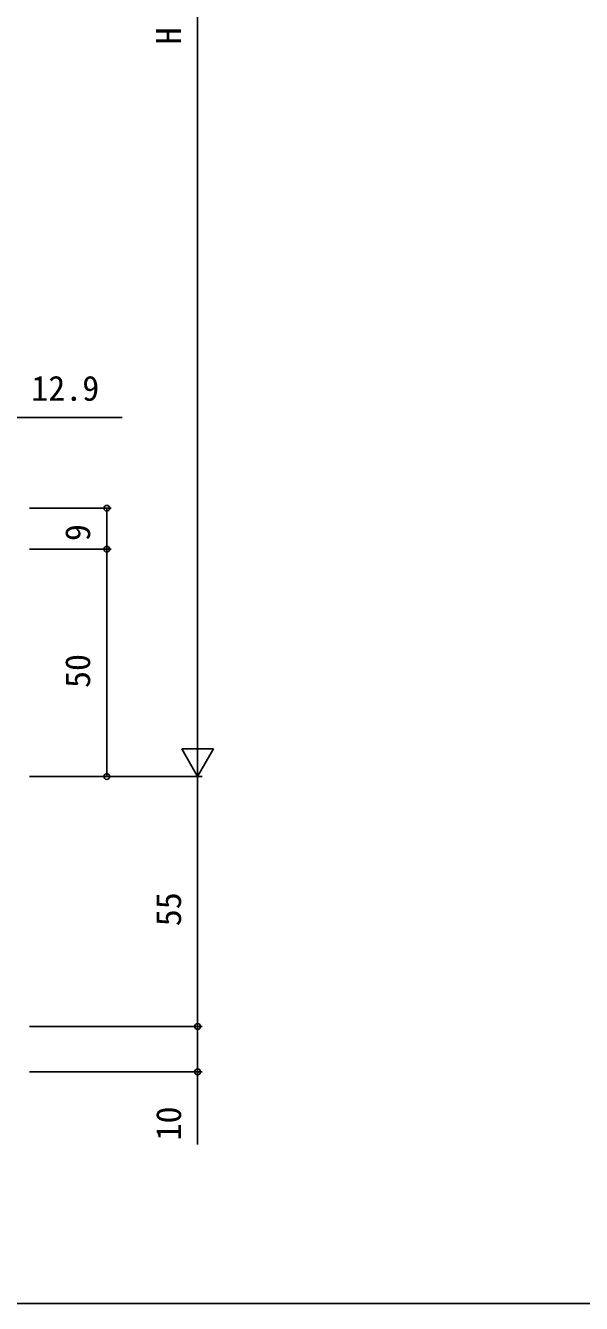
# Model space of a CAD drawing. Units: millimetres, scale not verified. Extents: x -437 to 438, y -281 to 278.
# Drawn here: x -258.5 to -136.2, y -281 to 0.1 of the extents above; entities that cross this region are included whole.
import ezdxf
from ezdxf.enums import TextEntityAlignment as Align

# ---------------------------------------------------------------- set-up
doc = ezdxf.new("R2010")
doc.units = ezdxf.units.MM
doc.header["$LTSCALE"] = 2
doc.layers.add('0-6_YKK_D', color=6, linetype='Continuous')
doc.layers.add('0-7_YKK_ZWAK', color=7, linetype='Continuous')
doc.styles.add('ＭＳ ゴシック', font='')
doc.styles.get('ＭＳ ゴシック').set_extended_font_data('MS Gothic')

msp = doc.modelspace()

# ---------------------------------------------------------------- linework, layer by layer
at = {"layer": '0-6_YKK_D'}
for p, q in [((-220.6, 157), (-220.6, -158.075)), ((-257.6, -106.075), (-239.6, -106.075)), ((-240.6, -115.075), (-240.6, -106.075)), ((-257.6, -115.075), (-239.6, -115.075)), ((-250.5, -115.075), (-239.6, -115.075)), ((-240.6, -165.075), (-240.6, -115.075)), ((-220.6, -165.075), (-220.6, -152.951)), ((-220.6, -165.075), (-224.1, -159.013)), ((-217.1, -159.013), (-224.1, -159.013)), ((-220.6, -165.075), (-217.1, -159.013)), ((-257.6, -165.075), (-219.6, -165.075)), ((-257.6, -165.075), (-219.6, -165.075)), ((-250.5, -165.075), (-239.6, -165.075)), ((-220.6, -165.075), (-220.6, -220.075)), ((-257.6, -220.075), (-219.6, -220.075)), ((-257.6, -220.075), (-219.6, -220.075)), ((-257.6, -230.075), (-219.6, -230.075))]:
    msp.add_line(p, q, dxfattribs=at)
for points in [[(-273.5, -86.075), (-260.6, -86.075), (-237.218, -86.075)], [(-220.6, -220.075), (-220.6, -230.075), (-220.6, -246)]]:
    msp.add_lwpolyline(points, dxfattribs=at)
for centre in [(-240.6, -106.075), (-240.6, -115.075), (-240.6, -115.075), (-240.6, -165.075), (-220.6, -220.075), (-220.6, -220.075), (-220.6, -230.075)]:
    msp.add_circle(centre, 0.637, dxfattribs=at)
at = {"layer": '0-7_YKK_ZWAK'}
msp.add_lwpolyline([(-436.8, -281), (438.2, -281), (438.2, 244)], dxfattribs=at)

# ---------------------------------------------------------------- texts
at = {"layer": '0-6_YKK_D', "style": 'ＭＳ ゴシック'}
for s, p in [('H', (-222.6, -4.032)), ('9', (-242.6, -113.302)), ('50', (-242.6, -145.615)), ('55', (-222.6, -198.03)), ('10', (-222.6, -245.151))]:
    msp.add_text(s, height=5.499, rotation=90, dxfattribs=at).set_placement(p, align=Align.BOTTOM_LEFT)
msp.add_text('12.9', height=5.499, dxfattribs=at).set_placement((-257.201, -84.075), align=Align.BOTTOM_LEFT)

doc.saveas('drawing.dxf')
